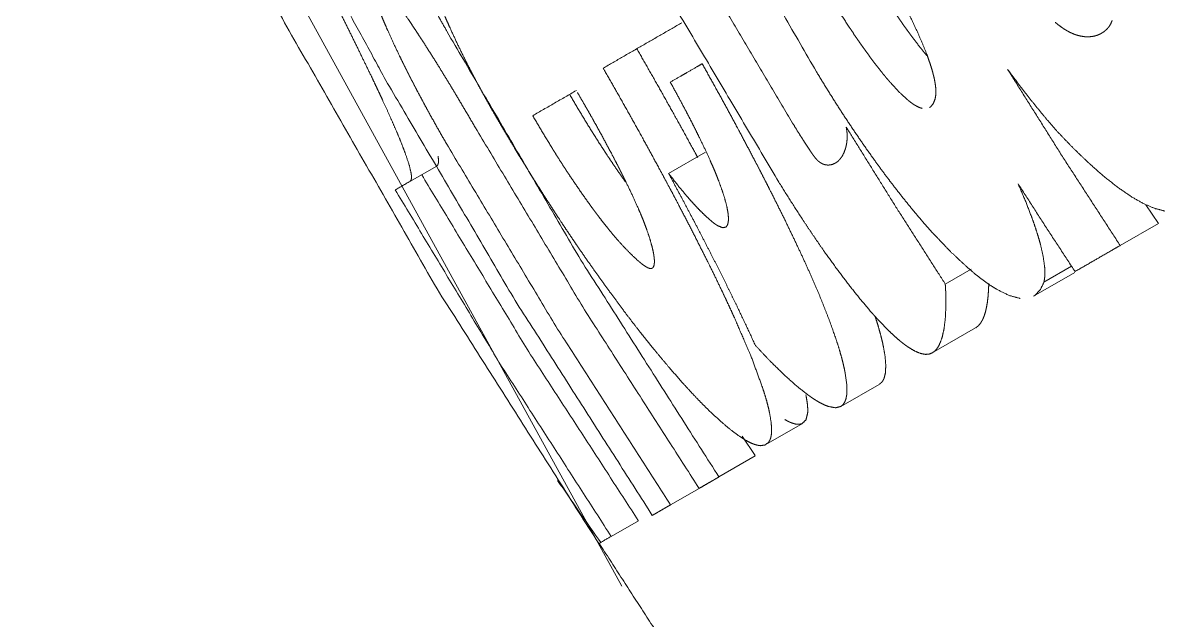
# Paper-space layout 'A3_1' of a CAD drawing. Header units: millimetres. Extents: x 0 to 420, y 0 to 297.
# Drawn here: x 181.161 to 184.393, y 259.842 to 261.542 of the extents above; entities that cross this region are included whole.
import ezdxf

# ---------------------------------------------------------------- set-up
doc = ezdxf.new("R2010")
doc.units = ezdxf.units.MM
doc.layers.add('170', color=7, linetype='Continuous', true_color=0xffffff)

psp = doc.layouts.new('A3_1')

# ---------------------------------------------------------------- linework, layer by layer
at = {"layer": '170', "color": 155, "linetype": 'Continuous', "lineweight": 13}
for p, q in [((182.8647, 259.9394), (181.1957, 262.9784)), ((183.1022, 261.1736), (182.9976, 261.1132)), ((182.2623, 261.0905), (182.3383, 261.1344)), ((184.3542, 261.0244), (184.3902, 260.9711)), ((184.2813, 260.9082), (184.3903, 260.9711)), ((184.1432, 260.8493), (184.0646, 260.804)), ((183.858, 260.8413), (183.7841, 260.7986)), ((184.0352, 260.7639), (184.1527, 260.8318)), ((183.7472, 260.6027), (183.8705, 260.6739)), ((183.4871, 260.4502), (183.5961, 260.5131)), ((183.2741, 260.3417), (183.3785, 260.4019)), ((183.2434, 260.3107), (183.2068, 260.3653)), ((183.1406, 260.2496), (183.2441, 260.3094)), ((183.0031, 260.1702), (183.0911, 260.221)), ((182.8343, 260.0806), (182.9117, 260.1253))]:
    psp.add_line(p, q, dxfattribs=at)
psp.add_arc((193.8264, 267.848), 13.4937, 214.32123, 215.24106, dxfattribs=at)
for points, knots in [([(183.3113, 261.0881), (182.9545, 261.69), (182.6182, 262.3036), (182.3027, 262.9281), (182.0087, 263.5631)], [0, 0, 0.250001, 0.500002, 0.750002, 1, 1]), ([(182.9512, 260.1403), (182.5612, 260.7522), (182.1939, 261.3781), (181.9566, 261.8125), (181.7302, 262.2527), (181.5145, 262.6997), (181.3103, 263.1521)], [0, 0, 0.211311, 0.422637, 0.566779, 0.710939, 0.855474, 1, 1]), ([(181.2379, 263.1155), (181.2461, 263.114), (181.2584, 263.1029), (181.2661, 263.0937), (181.275, 263.0819), (181.2799, 263.075), (181.285, 263.0675), (181.2904, 263.0593), (181.2961, 263.0506), (181.3212, 263.0095), (181.3504, 262.9589), (181.3583, 262.9447), (181.3665, 262.9299), (181.375, 262.9145), (181.3837, 262.8986), (181.4017, 262.8654), (181.4204, 262.8304), (181.4399, 262.7936), (181.4601, 262.7552), (181.4705, 262.7353), (181.4918, 262.6944), (181.5027, 262.6734), (181.5474, 262.5869), (181.6175, 262.4505), (181.6539, 262.3793), (181.6786, 262.3312), (181.7406, 262.2098), (181.8158, 262.0624), (181.8536, 261.9879), (181.8662, 261.9632), (181.8911, 261.9142), (181.9398, 261.818), (181.9872, 261.7241), (182.0104, 261.678), (182.0331, 261.6326), (182.0551, 261.5885), (182.0763, 261.5458), (182.1162, 261.4647), (182.1526, 261.3894), (182.1611, 261.3715), (182.1693, 261.3542), (182.1772, 261.3373), (182.1847, 261.3211), (182.1988, 261.2903), (182.2115, 261.2618), (182.223, 261.2355), (182.2331, 261.2113), (182.2419, 261.1893), (182.2493, 261.1695), (182.2601, 261.137), (182.2657, 261.1133), (182.2666, 261.1046), (182.2663, 261.098), (182.2649, 261.0933), (182.2623, 261.0906)], [0, 0, 0.003659, 0.010907, 0.016186, 0.022649, 0.026342, 0.030345, 0.034639, 0.039207, 0.060307, 0.085917, 0.093031, 0.10044, 0.108136, 0.116086, 0.132649, 0.150065, 0.168302, 0.187331, 0.197146, 0.217341, 0.22771, 0.270388, 0.337618, 0.372665, 0.396375, 0.456097, 0.52864, 0.565263, 0.577417, 0.601496, 0.648757, 0.694851, 0.71745, 0.739705, 0.761307, 0.782197, 0.821837, 0.85847, 0.867138, 0.875563, 0.883705, 0.891548, 0.906381, 0.920081, 0.932663, 0.944142, 0.954542, 0.963797, 0.9788, 0.989455, 0.99329, 0.996219, 0.998359, 1, 1]), ([(182.7989, 260.0601), (182.3392, 260.7853), (181.9124, 261.5303), (181.5194, 262.2936), (181.1614, 263.0739)], [0, 0, 0.250003, 0.500007, 0.75, 1, 1]), ([(183.4178, 261.4026), (183.0465, 262.0459), (182.6982, 262.702)], [0, 0, 0.500001, 1, 1]), ([(181.8824, 262.2527), (181.8913, 262.2528), (181.9038, 262.2454), (181.9115, 262.2389), (181.92, 262.2306), (181.9296, 262.2203), (181.9399, 262.2083), (181.963, 262.1791), (181.9892, 262.1432), (181.9962, 262.1332), (182.0034, 262.1228), (182.0109, 262.1119), (182.0185, 262.1006), (182.0342, 262.077), (182.0505, 262.0521), (182.0848, 261.9985), (182.1213, 261.9397), (182.1308, 261.9241), (182.1404, 261.9083), (182.1501, 261.8923), (182.1599, 261.8762), (182.1796, 261.8432), (182.1996, 261.8095), (182.2199, 261.775), (182.2405, 261.7398), (182.2509, 261.7219), (182.2614, 261.7038), (182.2825, 261.6671), (182.3248, 261.5929), (182.3672, 261.5177)], [0, 0, 0.009986, 0.0264, 0.037695, 0.051159, 0.066905, 0.084812, 0.126684, 0.176713, 0.190494, 0.204795, 0.219631, 0.234982, 0.266892, 0.300372, 0.372055, 0.450007, 0.470505, 0.491322, 0.512387, 0.533667, 0.576937, 0.621082, 0.666135, 0.712063, 0.735385, 0.758923, 0.806596, 0.902776, 1, 1]), ([(182.8742, 262.0819), (183.1074, 261.6665), (183.35, 261.2566)], [0, 0, 0.500016, 1, 1]), ([(183.7552, 261.3248), (183.7573, 261.3378), (183.7573, 261.3538), (183.7563, 261.3631), (183.7548, 261.3732), (183.7526, 261.3841), (183.7498, 261.3958), (183.7464, 261.4083), (183.7423, 261.4216), (183.7375, 261.4356), (183.7322, 261.4503), (183.72, 261.4811), (183.7058, 261.5139), (183.6898, 261.5482), (183.6726, 261.5833), (183.6544, 261.619), (183.6352, 261.6553), (183.6153, 261.692), (183.5949, 261.7286), (183.5741, 261.7652), (183.5529, 261.8018)], [0, 0, 0.025091, 0.055733, 0.073568, 0.09311, 0.114302, 0.137258, 0.161971, 0.188541, 0.216763, 0.246429, 0.30968, 0.378033, 0.450178, 0.524659, 0.601168, 0.679566, 0.759099, 0.839055, 0.919378, 1, 1]), ([(183.5112, 261.7777), (183.5389, 261.7309), (183.567, 261.6849), (183.5955, 261.6397), (183.6243, 261.5954), (183.6389, 261.5737), (183.6536, 261.5522), (183.6611, 261.5416), (183.6685, 261.5311), (183.676, 261.5207), (183.6835, 261.5104), (183.6983, 261.4905), (183.713, 261.4716), (183.7203, 261.4624), (183.7275, 261.4536), (183.7315, 261.4488)], [0, 0, 0.137114, 0.273191, 0.407989, 0.541416, 0.607511, 0.673164, 0.705829, 0.738354, 0.770757, 0.802834, 0.865458, 0.926001, 0.955405, 0.984216, 1, 1]), ([(182.5063, 261.2758), (182.4939, 261.2973), (182.4817, 261.3189), (182.4698, 261.3403), (182.4582, 261.3616), (182.4469, 261.3829), (182.4358, 261.4041), (182.425, 261.4252), (182.4146, 261.446), (182.3951, 261.4862), (182.3773, 261.5248), (182.369, 261.5434), (182.3613, 261.5615), (182.354, 261.579), (182.3472, 261.5957), (182.3354, 261.6271), (182.3258, 261.6555), (182.3218, 261.6685), (182.3184, 261.6807), (182.3156, 261.6918), (182.3134, 261.7021), (182.3118, 261.7114), (182.3108, 261.7197), (182.3104, 261.7271), (182.3106, 261.7336), (182.3128, 261.7433), (182.3174, 261.7487)], [0, 0, 0.048017, 0.095747, 0.143016, 0.18991, 0.236419, 0.282563, 0.328291, 0.373178, 0.459552, 0.54141, 0.580684, 0.618766, 0.655372, 0.69019, 0.754792, 0.812672, 0.838996, 0.863359, 0.885594, 0.905789, 0.924001, 0.940236, 0.95458, 0.966954, 0.986183, 1, 1]), ([(183.3979, 261.7122), (183.4256, 261.6654), (183.4536, 261.6194), (183.482, 261.5741), (183.5109, 261.5298), (183.5255, 261.5081), (183.5402, 261.4866), (183.5476, 261.476), (183.5551, 261.4655), (183.5626, 261.4551), (183.5701, 261.4448), (183.585, 261.425), (183.5997, 261.406), (183.607, 261.3969), (183.6142, 261.3881), (183.6215, 261.3795), (183.6286, 261.3713), (183.6556, 261.3423), (183.6799, 261.3202), (183.6856, 261.3158), (183.691, 261.3119), (183.6961, 261.3085), (183.701, 261.3056), (183.71, 261.3011), (183.7182, 261.2984), (183.7185, 261.2983)], [0, 0, 0.102701, 0.204539, 0.305471, 0.405366, 0.454855, 0.504024, 0.528472, 0.552837, 0.577089, 0.601087, 0.647973, 0.693272, 0.715328, 0.736885, 0.758057, 0.778626, 0.853439, 0.915578, 0.929043, 0.941625, 0.953234, 0.964002, 0.98307, 0.999356, 1, 1]), ([(182.155, 261.668), (182.1523, 261.6636), (182.1519, 261.6549), (182.1526, 261.6489), (182.1539, 261.642), (182.1558, 261.6339), (182.1583, 261.6248), (182.1651, 261.604), (182.1741, 261.5795), (182.1795, 261.5659), (182.1855, 261.5513), (182.192, 261.536), (182.199, 261.52), (182.2144, 261.486), (182.2318, 261.4494), (182.2412, 261.4301), (182.251, 261.4103), (182.2612, 261.3902), (182.2717, 261.3698), (182.2825, 261.349), (182.2937, 261.3279), (182.3052, 261.3064), (182.3171, 261.2846), (182.3415, 261.2407), (182.3667, 261.1967)], [0, 0, 0.010093, 0.026831, 0.038283, 0.051867, 0.067754, 0.08577, 0.127785, 0.177881, 0.205967, 0.236069, 0.267973, 0.301439, 0.372937, 0.450693, 0.491841, 0.534175, 0.577377, 0.621433, 0.666377, 0.712215, 0.758981, 0.806555, 0.902762, 1, 1]), ([(182.4483, 261.2434), (182.4228, 261.287), (182.3974, 261.3298), (182.3848, 261.3509), (182.3722, 261.3718), (182.3596, 261.3923), (182.3472, 261.4125), (182.3231, 261.4512), (182.2999, 261.4876), (182.2886, 261.5049), (182.2776, 261.5217), (182.2669, 261.5377), (182.2567, 261.5528), (182.2373, 261.5806), (182.2196, 261.6051), (182.2113, 261.616), (182.2035, 261.6259), (182.1963, 261.6348), (182.1895, 261.6426), (182.1833, 261.6495), (182.1776, 261.6554), (182.1724, 261.6602), (182.1678, 261.6639), (182.1603, 261.6682), (182.155, 261.668)], [0, 0, 0.097123, 0.192673, 0.239851, 0.286648, 0.332984, 0.378497, 0.466023, 0.548936, 0.588717, 0.627252, 0.66419, 0.699322, 0.764366, 0.822409, 0.848712, 0.872947, 0.894963, 0.914818, 0.932612, 0.948309, 0.961908, 0.973368, 0.989991, 1, 1]), ([(184.097, 261.5431), (184.1061, 261.5356), (184.1146, 261.5293), (184.1226, 261.5238), (184.1303, 261.5192), (184.1377, 261.5152), (184.1448, 261.5119), (184.1515, 261.5092), (184.158, 261.5069), (184.1702, 261.5038), (184.1815, 261.5022), (184.192, 261.502), (184.2019, 261.5029), (184.2112, 261.5049), (184.2199, 261.5079), (184.2281, 261.5119), (184.2357, 261.5169), (184.2426, 261.5229), (184.2489, 261.5299), (184.2543, 261.5383), (184.2586, 261.5484)], [0, 0, 0.060781, 0.115927, 0.166492, 0.213171, 0.256695, 0.297329, 0.335317, 0.37091, 0.436274, 0.495654, 0.5506, 0.602201, 0.651686, 0.699586, 0.746845, 0.794042, 0.841753, 0.890799, 0.942678, 1, 1]), ([(182.3672, 261.5177), (182.7422, 260.8765), (183.1406, 260.2496)], [0, 0, 0.500004, 1, 1]), ([(182.9075, 261.4679), (182.9651, 261.3668), (183.0208, 261.2673), (183.0479, 261.218), (183.0745, 261.1692), (183.0803, 261.1585)], [0, 0, 0.328252, 0.650108, 0.808629, 0.965506, 1, 1]), ([(182.8117, 261.4127), (182.8669, 261.3157), (182.9202, 261.2202), (182.9461, 261.1729), (182.9716, 261.1259), (182.9842, 261.1026), (182.9966, 261.0793), (183.009, 261.0562), (183.0211, 261.0333), (183.0673, 260.9443), (183.1101, 260.8594), (183.1302, 260.8185), (183.1494, 260.7786), (183.1587, 260.759), (183.1677, 260.7397), (183.1765, 260.7207), (183.185, 260.7021)], [0, 0, 0.138915, 0.275225, 0.3424, 0.408964, 0.441977, 0.474826, 0.507489, 0.539747, 0.66465, 0.783022, 0.839832, 0.895011, 0.922017, 0.948541, 0.974528, 1, 1]), ([(183.0024, 261.373), (183.0324, 261.3903), (183.0475, 261.399), (183.0778, 261.4165), (183.0931, 261.4254)], [0, 0, 0.33006, 0.496511, 0.831346, 1, 1]), ([(183.0931, 261.4254), (183.145, 261.332), (183.1945, 261.2408), (183.2184, 261.1959), (183.2417, 261.1515), (183.2532, 261.1295), (183.2645, 261.1076), (183.2757, 261.0859), (183.2866, 261.0643), (183.3282, 260.981), (183.366, 260.9022), (183.3834, 260.8645), (183.3999, 260.8279), (183.4154, 260.7925), (183.4297, 260.7586), (183.4544, 260.696), (183.4742, 260.64), (183.4823, 260.6144), (183.4892, 260.5903), (183.4922, 260.5789), (183.4948, 260.5679), (183.4972, 260.5574), (183.4992, 260.5474), (183.5041, 260.5118), (183.5039, 260.4836), (183.5018, 260.4723), (183.4984, 260.4629), (183.4936, 260.4556), (183.4874, 260.4503)], [0, 0, 0.099545, 0.196362, 0.243777, 0.290547, 0.313668, 0.33664, 0.359449, 0.381989, 0.468813, 0.550296, 0.58904, 0.626444, 0.662453, 0.69676, 0.759552, 0.814951, 0.839992, 0.863308, 0.874322, 0.884854, 0.894889, 0.904441, 0.937926, 0.964236, 0.974972, 0.984264, 0.992449, 1, 1]), ([(183.9967, 260.7579), (183.9953, 260.758), (183.9658, 260.7661), (183.9314, 260.783), (183.9123, 260.7949), (183.8919, 260.8093), (183.8704, 260.826), (183.8479, 260.845), (183.8002, 260.8897), (183.7487, 260.9436), (183.7353, 260.9586), (183.7218, 260.974), (183.7082, 260.9898), (183.6945, 261.0061), (183.667, 261.0399), (183.6391, 261.0754), (183.6251, 261.0938), (183.6109, 261.1126), (183.5968, 261.1318), (183.5826, 261.1514), (183.5544, 261.1912), (183.5265, 261.2319), (183.4988, 261.2734), (183.4715, 261.3158), (183.4445, 261.3589), (183.4178, 261.4026)], [0, 0, 0.001609, 0.036367, 0.079846, 0.10537, 0.133691, 0.164658, 0.198037, 0.272214, 0.356825, 0.379636, 0.402893, 0.426584, 0.450695, 0.500219, 0.551432, 0.577676, 0.60435, 0.631462, 0.65891, 0.714297, 0.770306, 0.826908, 0.884116, 0.941892, 1, 1]), ([(183.9615, 261.4092), (184.1196, 261.1576), (184.2813, 260.9082)], [0, 0, 0.499994, 1, 1]), ([(184.1015, 261.2337), (184.0786, 261.2601), (184.0555, 261.2877), (184.0322, 261.3165), (184.0087, 261.3464), (183.9852, 261.3773), (183.9616, 261.4092)], [0, 0, 0.155422, 0.315889, 0.481051, 0.650358, 0.823256, 1, 1]), ([(183.1606, 260.9607), (183.165, 260.9666), (183.1673, 260.9757), (183.1677, 260.9877), (183.1662, 261.0027), (183.1628, 261.0204), (183.1575, 261.0408), (183.1502, 261.0639), (183.1407, 261.0901), (183.1351, 261.1044), (183.129, 261.1193), (183.1225, 261.1347), (183.1154, 261.1506), (183.1001, 261.1841), (183.083, 261.2196), (183.0739, 261.238), (183.0645, 261.2566), (183.0548, 261.2755), (183.0449, 261.2945), (183.0242, 261.3333), (183.0024, 261.373)], [0, 0, 0.016257, 0.03714, 0.063925, 0.097342, 0.137456, 0.184237, 0.238062, 0.299887, 0.333973, 0.369722, 0.406962, 0.4457, 0.527462, 0.614898, 0.660511, 0.706905, 0.753978, 0.801734, 0.8994, 1, 1]), ([(182.8749, 261.0893), (182.8511, 261.1233), (182.8377, 261.143), (182.8241, 261.1633), (182.797, 261.205), (182.7699, 261.2482), (182.7429, 261.2928), (182.7163, 261.3382)], [0, 0, 0.140388, 0.221221, 0.304012, 0.472711, 0.645274, 0.821684, 1, 1]), ([(182.9539, 260.8465), (182.9557, 260.8503), (182.9568, 260.8553), (182.9572, 260.8613), (182.957, 260.8681), (182.9562, 260.8758), (182.955, 260.8844), (182.9531, 260.8937), (182.9508, 260.9039), (182.9445, 260.9264), (182.936, 260.9519), (182.9308, 260.9659), (182.9251, 260.9808), (182.9187, 260.9966), (182.9116, 261.0132), (182.8958, 261.0484), (182.8779, 261.086), (182.8681, 261.1057), (182.8579, 261.1261), (182.8472, 261.1469), (182.8362, 261.1681), (182.8133, 261.211), (182.7892, 261.2549), (182.7767, 261.2771), (182.764, 261.2994), (182.7511, 261.3218), (182.7381, 261.344)], [0, 0, 0.007791, 0.017066, 0.027945, 0.04046, 0.054544, 0.070282, 0.087679, 0.106674, 0.149254, 0.198338, 0.225508, 0.254606, 0.285676, 0.318601, 0.388869, 0.464922, 0.505015, 0.546523, 0.589195, 0.632682, 0.721409, 0.81265, 0.859168, 0.906016, 0.952949, 1, 1]), ([(183.7391, 261.3005), (183.7422, 261.3026), (183.7498, 261.3119), (183.7552, 261.3248)], [0, 0, 0.124546, 0.529443, 1, 1]), ([(183.185, 260.7021), (183.2315, 260.594), (183.2649, 260.5033), (183.2712, 260.4833), (183.2767, 260.4646), (183.2812, 260.4471), (183.2848, 260.431), (183.2894, 260.4026), (183.2904, 260.3792), (183.2896, 260.3694), (183.2878, 260.3609), (183.2852, 260.3538), (183.2816, 260.3481), (183.2719, 260.3407), (183.2587, 260.3387), (183.2508, 260.3398), (183.2421, 260.3422), (183.2324, 260.346), (183.2219, 260.3512), (183.1986, 260.3656), (183.1723, 260.3852), (183.1432, 260.41), (183.1111, 260.4401), (183.0939, 260.4571), (183.0763, 260.4753), (183.0581, 260.4946), (183.0395, 260.5151), (183.0007, 260.5593), (182.9599, 260.6081), (182.9493, 260.621), (182.9387, 260.6342), (182.9279, 260.6477), (182.9171, 260.6614), (182.8952, 260.6895), (182.8732, 260.7184), (182.8284, 260.7788), (182.7828, 260.8424), (182.7597, 260.8754), (182.7364, 260.9093), (182.7247, 260.9266), (182.713, 260.944), (182.7012, 260.9616), (182.6895, 260.9793), (182.643, 261.0509), (182.597, 261.1243), (182.5741, 261.1615), (182.5514, 261.1992), (182.5401, 261.2182), (182.5288, 261.2373), (182.5175, 261.2564), (182.5063, 261.2758)], [0, 0, 0.07288, 0.132701, 0.145661, 0.15773, 0.168883, 0.179112, 0.196955, 0.211438, 0.2175, 0.222869, 0.227565, 0.23174, 0.239291, 0.247544, 0.252487, 0.258114, 0.264552, 0.271796, 0.288742, 0.309025, 0.332722, 0.359966, 0.374911, 0.390599, 0.406999, 0.424132, 0.460558, 0.499911, 0.510213, 0.520713, 0.531382, 0.542222, 0.564258, 0.586776, 0.633268, 0.681698, 0.706652, 0.73211, 0.745023, 0.758049, 0.77111, 0.784228, 0.837116, 0.890711, 0.917755, 0.944994, 0.958672, 0.972399, 0.986167, 1, 1]), ([(182.6115, 261.2775), (182.6383, 261.2317), (182.6654, 261.187), (182.6791, 261.1649), (182.6929, 261.1432), (182.7068, 261.1217), (182.7207, 261.1007), (182.748, 261.0606), (182.7747, 261.0229), (182.7813, 261.0139), (182.7879, 261.0051), (182.7943, 260.9964), (182.8008, 260.9879), (182.8133, 260.9716), (182.8255, 260.9563), (182.8485, 260.9287), (182.8699, 260.9048), (182.8896, 260.8846), (182.9075, 260.8678), (182.9158, 260.8605), (182.9237, 260.8541), (182.931, 260.849), (182.9375, 260.8452), (182.9431, 260.8431), (182.9476, 260.8426), (182.9513, 260.8438), (182.9539, 260.8465)], [0, 0, 0.09419, 0.187178, 0.233269, 0.279003, 0.324465, 0.369231, 0.455486, 0.537462, 0.557302, 0.57687, 0.596158, 0.615086, 0.651586, 0.686297, 0.750156, 0.807084, 0.857181, 0.900828, 0.920559, 0.938579, 0.954375, 0.967717, 0.97833, 0.986526, 0.993274, 1, 1]), ([(183.0842, 260.2171), (182.7585, 260.7254), (182.4483, 261.2434)], [0, 0, 0.49999, 1, 1]), ([(183.35, 261.2566), (183.3634, 261.2348), (183.377, 261.2132), (183.3839, 261.2026), (183.3942, 261.1867), (183.4012, 261.1761), (183.4047, 261.1709), (183.4082, 261.1659), (183.4116, 261.1613), (183.4149, 261.1572), (183.418, 261.1537), (183.4208, 261.1508), (183.4234, 261.1483), (183.4259, 261.1463), (183.4281, 261.1447), (183.4322, 261.1421), (183.4358, 261.1403), (183.4392, 261.1391), (183.4423, 261.1382), (183.4481, 261.1373), (183.4534, 261.1372), (183.4584, 261.1378), (183.463, 261.1389), (183.4714, 261.1425), (183.4788, 261.1477), (183.4853, 261.1543), (183.4909, 261.1623), (183.4958, 261.1716), (183.4998, 261.1822), (183.5015, 261.1881), (183.5029, 261.1943), (183.504, 261.2011), (183.5048, 261.2083), (183.5052, 261.2161), (183.5051, 261.2247), (183.5048, 261.2293), (183.5043, 261.2343), (183.5035, 261.2396), (183.5024, 261.2454)], [0, 0, 0.086327, 0.172196, 0.214997, 0.279002, 0.321684, 0.342773, 0.363248, 0.382568, 0.40032, 0.416121, 0.429922, 0.441953, 0.452545, 0.461913, 0.478195, 0.49191, 0.503975, 0.514965, 0.53472, 0.552702, 0.569482, 0.585473, 0.616167, 0.646639, 0.677836, 0.710827, 0.746209, 0.784564, 0.80508, 0.826738, 0.849711, 0.874187, 0.900565, 0.929491, 0.945133, 0.961951, 0.980057, 1, 1]), ([(183.5024, 261.2454), (183.6418, 261.0211), (183.7841, 260.7986)], [0, 0, 0.50001, 1, 1]), ([(184.4085, 261.0064), (184.3805, 261.0134), (184.3492, 261.0267), (184.3146, 261.0462), (184.2767, 261.0721), (184.2361, 261.1041), (184.1933, 261.1417), (184.1484, 261.1849), (184.1015, 261.2337)], [0, 0, 0.074418, 0.162239, 0.264852, 0.38344, 0.517038, 0.664203, 0.825022, 1, 1]), ([(182.3667, 261.1967), (182.6771, 260.6786), (183.0031, 260.1702)], [0, 0, 0.499996, 1, 1]), ([(182.3421, 261.1626), (182.3428, 261.1579), (182.3434, 261.149), (182.3429, 261.1421), (182.3412, 261.1373), (182.3384, 261.1344)], [0, 0, 0.161608, 0.461408, 0.692448, 0.864247, 1, 1]), ([(182.2956, 261.1097), (182.5956, 260.6129), (182.9114, 260.1259)], [0, 0, 0.499997, 1, 1]), ([(183.2442, 260.6239), (183.2195, 260.6777), (183.1929, 260.7336), (183.1645, 260.7917), (183.1344, 260.852), (183.1187, 260.883), (183.1025, 260.9145), (183.0859, 260.9466), (183.0689, 260.9792), (183.0339, 261.0455), (182.9976, 261.1131)], [0, 0, 0.10799, 0.221042, 0.339037, 0.462002, 0.525368, 0.589983, 0.655935, 0.723037, 0.859853, 1, 1]), ([(182.9976, 261.1131), (183.0262, 261.0765), (183.0529, 261.0446), (183.0656, 261.0303), (183.0778, 261.0171), (183.0895, 261.0051), (183.1005, 260.9943), (183.111, 260.9847), (183.1208, 260.9763), (183.1254, 260.9726), (183.1298, 260.9694), (183.134, 260.9665), (183.138, 260.9641), (183.1514, 260.9589), (183.1606, 260.9607)], [0, 0, 0.202868, 0.38434, 0.467602, 0.545927, 0.618787, 0.686161, 0.748227, 0.804494, 0.830172, 0.854096, 0.876296, 0.896687, 0.95904, 1, 1]), ([(183.7403, 260.5998), (183.7285, 260.5983), (183.7145, 260.6008), (183.6979, 260.6076), (183.6783, 260.6194), (183.6729, 260.6232), (183.6674, 260.6273), (183.6616, 260.6318), (183.6557, 260.6365), (183.6435, 260.6471), (183.6305, 260.659), (183.617, 260.6722), (183.6028, 260.6868), (183.5954, 260.6946), (183.588, 260.7028), (183.5804, 260.7111), (183.5728, 260.7198), (183.5414, 260.7569), (183.5087, 260.7981), (183.4755, 260.8422), (183.4422, 260.8885), (183.4256, 260.9122), (183.4091, 260.9365), (183.3925, 260.9611), (183.376, 260.9861), (183.3433, 261.0368), (183.3113, 261.0881)], [0, 0, 0.017754, 0.039182, 0.066249, 0.100537, 0.110445, 0.120846, 0.131789, 0.143216, 0.167549, 0.193926, 0.222413, 0.253034, 0.269196, 0.285784, 0.302754, 0.320106, 0.393249, 0.472212, 0.555337, 0.640946, 0.684569, 0.728713, 0.773396, 0.818467, 0.909042, 1, 1]), ([(184.153, 260.8342), (184.0716, 260.9587), (183.9911, 261.0839)], [0, 0, 0.499997, 1, 1]), ([(183.9911, 261.0839), (184.0116, 261.0359), (184.029, 260.9913), (184.0365, 260.9702), (184.0433, 260.9499), (184.0493, 260.9305), (184.0545, 260.912), (184.0622, 260.8783), (184.0665, 260.8491), (184.0674, 260.8361), (184.0673, 260.8242), (184.0664, 260.8135), (184.0646, 260.804)], [0, 0, 0.178025, 0.341614, 0.418126, 0.491157, 0.560678, 0.626287, 0.744239, 0.845206, 0.889644, 0.930241, 0.967016, 1, 1]), ([(182.2206, 261.0664), (182.52, 260.5689), (182.8343, 260.0806)], [0, 0, 0.500005, 1, 1]), ([(184.2813, 260.9082), (184.2597, 260.8958), (184.2168, 260.871), (184.1954, 260.8586), (184.153, 260.8342)], [0, 0, 0.168363, 0.503029, 0.669453, 1, 1]), ([(183.7841, 260.7986), (183.7844, 260.7939), (183.7847, 260.7893), (183.785, 260.7848), (183.7852, 260.7803), (183.7855, 260.7715), (183.7858, 260.7629), (183.786, 260.7461), (183.7857, 260.7299), (183.7841, 260.6993), (183.7806, 260.6714), (183.7751, 260.6466), (183.7671, 260.6256), (183.7619, 260.6168), (183.7559, 260.6094), (183.7487, 260.6036), (183.7403, 260.5998)], [0, 0, 0.021835, 0.043265, 0.064495, 0.085419, 0.126677, 0.167143, 0.245823, 0.321698, 0.465229, 0.596973, 0.715822, 0.820851, 0.868518, 0.913346, 0.95648, 1, 1]), ([(183.9078, 260.8001), (183.9077, 260.7954), (183.9069, 260.7788), (183.9057, 260.763), (183.904, 260.748), (183.9016, 260.7339), (183.8987, 260.7208), (183.895, 260.7087), (183.8906, 260.6978), (183.8852, 260.6883), (183.8788, 260.6803), (183.8711, 260.6743), (183.8707, 260.674)], [0, 0, 0.035012, 0.157025, 0.273783, 0.385015, 0.490211, 0.589409, 0.682226, 0.768838, 0.849303, 0.924402, 0.99658, 1, 1]), ([(184.0646, 260.804), (184.0542, 260.7819), (184.0393, 260.7666), (184.0358, 260.7643)], [0, 0, 0.48974, 0.916665, 1, 1]), ([(183.5849, 260.7063), (183.5906, 260.6882), (183.596, 260.6699), (183.6008, 260.6524), (183.6049, 260.6358), (183.6083, 260.6202), (183.6131, 260.592), (183.615, 260.5678), (183.6142, 260.5475), (183.6105, 260.5313), (183.6076, 260.5248), (183.6039, 260.5195), (183.5969, 260.5136)], [0, 0, 0.093816, 0.188583, 0.27844, 0.363181, 0.442342, 0.584014, 0.704458, 0.804921, 0.887194, 0.922536, 0.954869, 1, 1]), ([(183.4874, 260.4503), (183.4719, 260.4465), (183.4518, 260.4502), (183.44, 260.4549), (183.4271, 260.4614), (183.4201, 260.4654), (183.413, 260.4699), (183.4055, 260.4748), (183.3978, 260.4802), (183.3645, 260.506), (183.3278, 260.5386), (183.2877, 260.5779), (183.2442, 260.6239)], [0, 0, 0.051644, 0.11804, 0.15907, 0.205906, 0.23167, 0.25897, 0.287886, 0.318386, 0.454633, 0.613514, 0.795112, 1, 1]), ([(183.3877, 260.4836), (183.3916, 260.4615), (183.3925, 260.4534), (183.393, 260.4458), (183.3932, 260.4387), (183.3929, 260.4322), (183.3881, 260.412), (183.3771, 260.4013), (183.3693, 260.3995), (183.36, 260.3999), (183.3548, 260.4011), (183.3492, 260.4028), (183.3432, 260.4052), (183.3369, 260.4081), (183.3277, 260.413)], [0, 0, 0.159773, 0.218219, 0.272738, 0.323153, 0.369612, 0.517247, 0.626679, 0.68366, 0.750077, 0.788411, 0.830226, 0.875906, 0.925624, 1, 1]), ([(183.1406, 260.2496), (183.131, 260.2441), (183.1216, 260.2386), (183.1121, 260.2332), (183.0935, 260.2224), (183.0842, 260.2171)], [0, 0, 0.169122, 0.337218, 0.504331, 0.83588, 1, 1]), ([(183.0031, 260.1702), (182.9943, 260.1652), (182.9856, 260.1601), (182.9683, 260.1501), (182.9597, 260.1452), (182.9512, 260.1403)], [0, 0, 0.168795, 0.336946, 0.670336, 0.835703, 1, 1]), ([(182.8002, 260.0608), (183.0482, 259.6771), (183.5535, 258.9926), (184.0992, 258.3416), (184.6585, 257.7261), (185.2435, 257.1351)], [0, 0, 0.119579, 0.34229, 0.564639, 0.782336, 1, 1])]:
    psp.add_open_spline(points, degree=1, knots=knots, dxfattribs=at)
for points in [[(183.0353, 261.542), (182.8116, 261.4129)], [(182.7353, 261.3492), (182.6112, 261.2776)], [(182.2623, 261.0906), (182.2206, 261.0665)], [(182.8343, 260.0806), (182.7989, 260.0601)]]:
    psp.add_open_spline(points, degree=1, dxfattribs=at)

doc.saveas('drawing.dxf')
